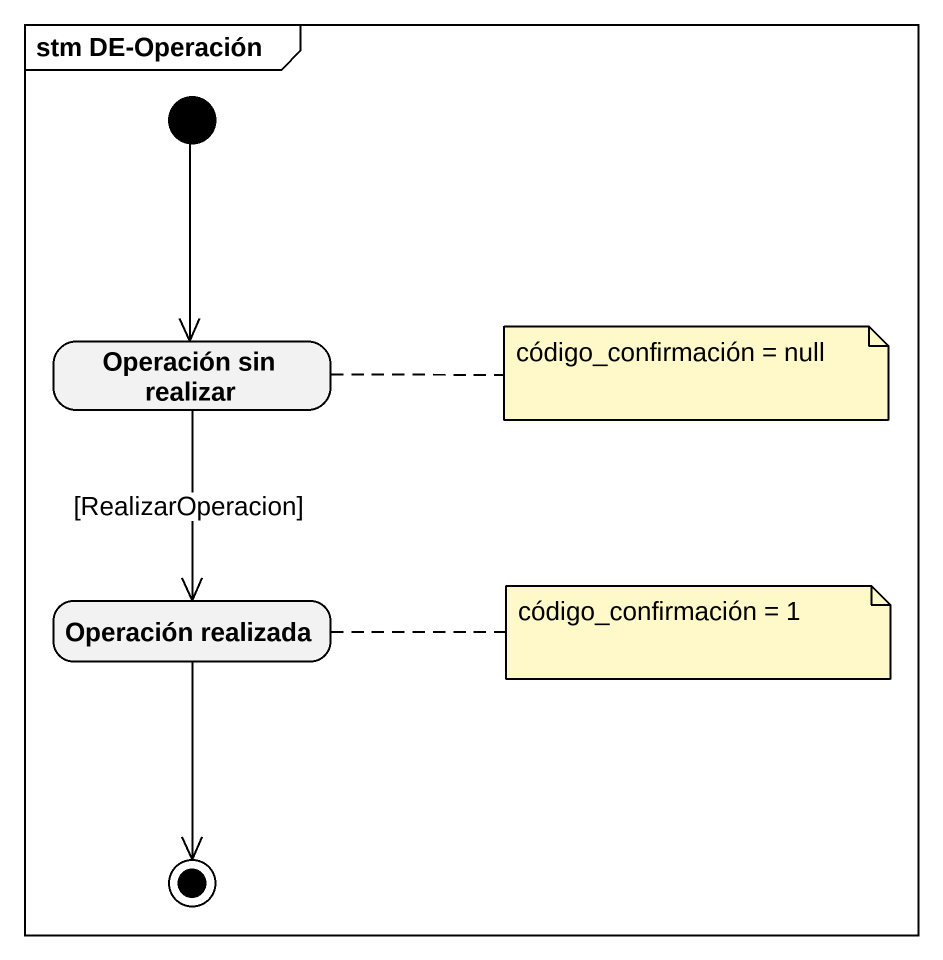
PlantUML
@startuml
mainframe stm DE-Operación
hide empty description
state "Operación sin realizar" as Operación_sin_realizar
state "Operación realizada" as Operación_realizada
[*] --> Operación_sin_realizar
Operación_sin_realizar --> Operación_realizada : [RealizarOperacion]
Operación_realizada --> [*]
note right of Operación_sin_realizar : código_confirmación = null
note right of Operación_realizada : código_confirmación = 1
@enduml
